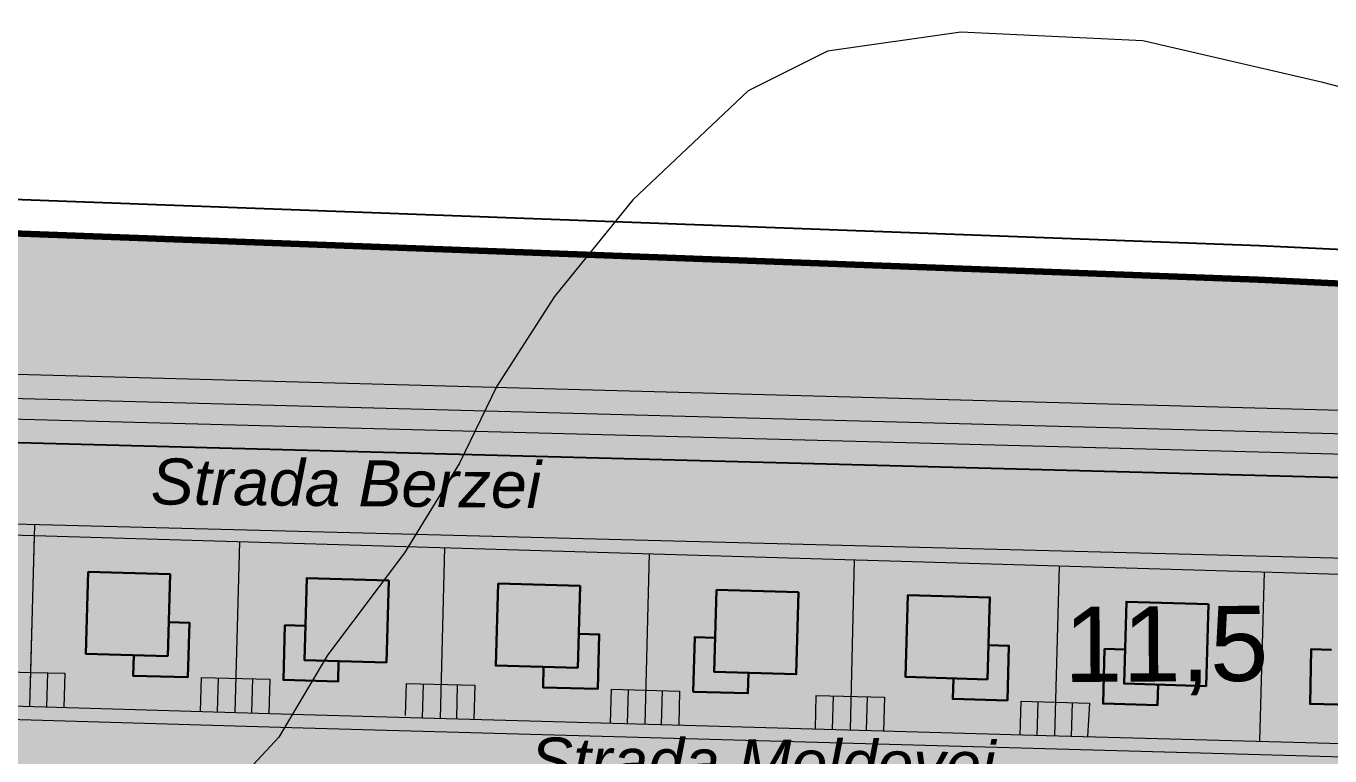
# Model space of a CAD drawing. Header units: metres. Extents: x 783184 to 1587399, y 282652 to 580595.
# Drawn here: x 789091.7 to 789282.5, y 290842.3 to 290949.1 of the extents above; entities that cross this region are included whole.
import ezdxf

# ---------------------------------------------------------------- set-up
doc = ezdxf.new("R2010")
doc.units = ezdxf.units.M
doc.header["$LTSCALE"] = 0.5
for name, color, linetype in [('cfr', 51, 'CONTINUOUS'), ('cladiri', 18, 'CONTINUOUS'), ('curbe  de nivelI', 7, 'CONTINUOUS'), ('denumire strazi', 3, 'CONTINUOUS'), ('Limita intravilan existent', 1, 'CONTINUOUS'), ('Limita intravilan propus', 5, 'CONTINUOUS'), ('locuinte P+3 P+4', 7, 'CONTINUOUS'), ('spatii verzi', 90, 'CONTINUOUS'), ('strazi', 7, 'CONTINUOUS'), ('zona activitati de turism si ageremnt', 7, 'CONTINUOUS')]:
    doc.layers.add(name, color=color, linetype=linetype)
doc.layers.add('cote de nivel', color=1, linetype='CONTINUOUS', lineweight=211)
doc.layers.add('Limite proprietati', color=7, linetype='CONTINUOUS', lineweight=5)
doc.styles.add('arial', font='arial.ttf')
doc.styles.add('ARIAL_ITALIC', font='ariali.ttf')

msp = doc.modelspace()

# ---------------------------------------------------------------- hatches: boundary and pattern name
at = {"layer": 'cfr', "lineweight": 70}
msp.add_hatch(color=193, dxfattribs=at).paths.add_polyline_path([(789737.12834, 290892.33896), (789732.91544, 290901.41289), (789710.73855, 290891.89087), (789670.24496, 290885.28906), (789654.21642, 290884.34661), (789586.9717, 290885.02966), (789361.61771, 290890.94557), (789240.6482, 290894.1634), (788929.21994, 290902.44748), (788876.68739, 290904.01832), (788836.65495, 290920.07741), (788804.27279, 290933.06729), (788771.62404, 290903.73721), (788840.77918, 290739.43212), (788849.99606, 290743.31146), (788783.60245, 290901.05543), (788806.32592, 290921.46911), (788832.93183, 290910.79634), (788874.61293, 290894.07588), (788928.93754, 290892.45146), (789240.38229, 290884.16693), (789361.35528, 290880.94901), (789586.78969, 290875.031), (789654.45941, 290874.34363), (789671.3459, 290875.33653), (789713.55751, 290882.21843)])
at = {"layer": 'cladiri', "lineweight": 30}
h = msp.add_hatch(color=0, dxfattribs=at)
h.paths.add_polyline_path([(789112.80794, 290868.90613), (789100.81292, 290869.25183), (789100.46723, 290857.25681), (789112.46225, 290856.91111)])
h.paths.add_polyline_path([(789115.60504, 290861.82261), (789112.60629, 290861.90904), (789112.46225, 290856.91111), (789107.46432, 290857.05515), (789107.3779, 290854.0564), (789115.37458, 290853.82593)])
h = msp.add_hatch(color=0, dxfattribs=at)
h.paths.add_polyline_path([(789144.7897, 290868.00301), (789132.79468, 290868.34871), (789132.44898, 290856.35369), (789144.444, 290856.00799)])
h.paths.add_polyline_path([(789132.44898, 290856.35369), (789132.59302, 290861.35162), (789129.59427, 290861.43804), (789129.3638, 290853.44136), (789137.36048, 290853.21089), (789137.44691, 290856.20965)])
h = msp.add_hatch(color=0, dxfattribs=at)
h.paths.add_polyline_path([(789172.79778, 290867.19582), (789160.80276, 290867.54152), (789160.45706, 290855.5465), (789172.45208, 290855.2008)])
h.paths.add_polyline_path([(789175.59488, 290860.1123), (789172.59612, 290860.19872), (789172.45208, 290855.2008), (789167.45415, 290855.34484), (789167.36773, 290852.34608), (789175.36441, 290852.11562)])
h = msp.add_hatch(color=0, dxfattribs=at)
h.paths.add_polyline_path([(789204.76477, 290866.27452), (789192.76975, 290866.62022), (789192.42405, 290854.6252), (789204.41907, 290854.2795)])
h.paths.add_polyline_path([(789192.42405, 290854.6252), (789192.56809, 290859.62312), (789189.56933, 290859.70955), (789189.33887, 290851.71287), (789197.33555, 290851.4824), (789197.42197, 290854.48116)])
h = msp.add_hatch(color=0, dxfattribs=at)
h.paths.add_polyline_path([(789232.75745, 290865.52157), (789220.76243, 290865.86727), (789220.41673, 290853.87225), (789232.41175, 290853.52655)])
h.paths.add_polyline_path([(789235.55455, 290858.43805), (789232.55579, 290858.52448), (789232.41175, 290853.52655), (789227.41382, 290853.67059), (789227.3274, 290850.67184), (789235.32408, 290850.44137)])
h = msp.add_hatch(color=0, dxfattribs=at)
h.paths.add_polyline_path([(789264.73992, 290864.54605), (789252.7449, 290864.89174), (789252.3992, 290852.89673), (789264.39422, 290852.55103)])
h.paths.add_polyline_path([(789252.3992, 290852.89673), (789252.54324, 290857.89465), (789249.54449, 290857.98107), (789249.31402, 290849.98439), (789257.3107, 290849.75393), (789257.39713, 290852.75268)])
h = msp.add_hatch(color=0, dxfattribs=at)
h.paths.add_polyline_path([(789282.67123, 290852.86337), (789294.66881, 290852.62212), (789294.91006, 290864.61969), (789282.91249, 290864.86095)])
h.paths.add_polyline_path([(789279.61152, 290849.92429), (789287.60991, 290849.76345), (789287.67022, 290852.76285), (789282.67123, 290852.86337), (789282.77175, 290857.86236), (789279.77236, 290857.92267)])
at = {"layer": 'locuinte P+3 P+4', "lineweight": 25, "true_color": 0xff3399}
msp.add_hatch(color=230, dxfattribs=at).paths.add_polyline_path([(789635.90233, 290861.71669), (789453.01587, 290866.89901), (789317.13602, 290870.38859), (789063.35072, 290876.90614), (788966.83172, 290879.70958), (788933.42382, 290880.6724), (788906.64964, 290882.2313), (788853.24026, 290888.33883), (788852.49202, 290859.2766), (788891.97469, 290855.32245), (788909.62039, 290853.45096), (788929.44281, 290852.26844), (789012.86073, 290849.94298), (789132.25886, 290846.41256), (789330.12122, 290840.91874), (789541.68384, 290834.83111), (789602.64603, 290833.74541), (789610.14781, 290834.13861), (789635.32953, 290840.98855)])
at = {"layer": 'spatii verzi', "lineweight": 70}
msp.add_hatch(color=256, dxfattribs=at).paths.add_polyline_path([(789732.89936, 290901.44754), (789729.12844, 290909.56951), (789721.96351, 290907.09537), (789710.5448, 290903.99456), (789696.85692, 290900.96311), (789679.54817, 290898.19139), (789666.05899, 290896.8076), (789645.77951, 290895.9234), (789626.72292, 290895.77178), (789338.99677, 290904.27273), (789152.8642, 290910.17352), (789007.08288, 290913.31263), (788853.52768, 290918.04064), (788829.31527, 290923.082), (788876.70172, 290903.97723), (789298.47365, 290892.52671), (789624.10254, 290884.63525), (789644.18928, 290884.39714), (789662.44921, 290884.52117), (789671.64135, 290885.51473), (789710.89453, 290891.96958)])
at = {"layer": 'zona activitati de turism si ageremnt', "lineweight": 20}
h = msp.add_hatch(dxfattribs=at)
h.set_pattern_fill('GOST_GROUND', color=132)
h.set_pattern_definition([(45, (-10956.988, 0), (14.14213562, -9e-16), [20]), (45, (-10953.988, 0), (14.14213562, -9e-16), [20]), (45, (-10950.988, 0), (14.14213562, -9e-16), [20])])
h.paths.add_polyline_path([(789960.43, 290754.62), (789948.886, 290767.954), (789929, 290934), (789920, 290984), (789906, 291017), (789865, 290965), (789828, 290929), (789790, 290903), (789741, 290884), (789728, 290912), (789689.713, 290903.052), (789608.354, 290898.422), (789530.632, 290899.745), (789444.036, 290903.815), (789403.963, 290905.698), (789272.001, 290911.982), (789060.83, 290919.837), (788908.033, 290918.514), (788838.64271, 290920.86547), (788853.24026, 290888.33883), (788852.49202, 290859.2766), (788841.24457, 290854.02585), (788862.96603, 290776.50677), (788904.79969, 290651.91197), (788932.62273, 290645.05987), (788896.80522, 290497.8213), (788974.14114, 290502.97163), (788963.43024, 290400.47191), (788854.26744, 290346.81395), (788830.58416, 290332.50866), (788794.33625, 290294.11498), (788768.81812, 290250.59962), (788737.21176, 290183.81719), (788727.5772, 290126.96053), (788795.13287, 289921.67692), (788861.26897, 289858.79684), (788986.25649, 289826.14723), (789153.29098, 289786.24259), (789274.77868, 289755.72632), (789399.92099, 289732.90238), (789440.63321, 289644.88971), (789178.96658, 289523.76039), (788683.36221, 289327.11058), (788785.57698, 289090.3679), (789027.44979, 289162.53767), (789055.24387, 289159.22426), (789050.76018, 288967.36668), (788870.87, 288892.8182), (789031.49748, 288520.78411), (789346.88236, 288526.13147), (789348.13, 288529.74), (789351.75, 288573.1), (789347.35, 288613.62), (789334.4, 288642.48), (789307.64, 288691.62), (789283.78, 288742.93), (789269.32, 288779.78), (789266.43, 288818.81), (789264.98, 288870.84), (789259.96, 288903.19), (789248.39, 288942.94), (789248.39, 288981.24), (789249.84, 289022.44), (789258.51, 289043.39), (789288.16, 289086.03), (789324.63, 289131.46), (789338.05, 289159.74), (789338.78, 289187.2), (789338.78, 289215.8), (789346.01, 289235.31), (789348.9, 289272.17), (789349.62, 289325.64), (789353.96, 289379.12), (789365.53, 289410.2), (789384.33, 289451.39), (789411.26, 289495.94), (789426.56, 289530.45), (789438.93, 289570.99), (789447.67, 289608.22), (789451.12, 289633.35), (789453.96, 289652), (789458.41, 289674.33), (789467.61, 289673.16), (789468.38, 289676.19), (789472.25, 289681.02), (789483.63, 289690.82), (789487.89, 289696.87), (789488.25, 289702.94), (789482.17, 289706.6), (789473.31, 289707.12), (789463.92, 289707.15), (789460.79, 289710.88), (789460.03427, 289720.33374), (789470.72, 289723.65), (789471.47023, 289725.54763), (789487.66516, 289727.19831), (789502.67076, 289718.92599), (789505.65, 289718.41), (789517.25133, 289721.22033), (789534.84, 289735.95), (789543.72, 289750.86), (789540.73, 289755.73), (789537.31187, 289755.68642), (789522.63, 289747.46), (789492.61, 289742.46), (789463.27875, 289741.27719), (789460.6, 289755.95), (789450.84, 289764.24), (789448.8, 289774.39), (789439.25, 289779.43), (789430.34, 289795), (789396.71, 289809.2), (789376.52, 289825.47), (789372.34, 289833.53), (789355.21, 289822.2), (789320.69, 289828.18), (789296.6, 289846.08), (789293.93, 289856.98), (789292.43, 289869.42), (789276.19, 289876.29), (789263.78, 289895.05), (789235.96, 289913.44), (789219.8, 289924.31), (789203.69, 289932.82), (789186.46, 289936.91), (789172.21186, 289942.21862), (789160.91, 289937.4), (789141.66, 289936.99), (789126.26, 289936.57), (789109.68, 289939.8), (789094.84, 289943.2), (789084.64, 289945.82), (789066.27, 289954.56), (789050.77, 289965.72), (789041.68, 289975.98), (789036.07, 289979.91), (789029.88, 289976.69), (789020.18, 289957.13), (789007.67, 289953.41), (788900.7, 289945.68), (788859.56, 289956.44), (788830.83, 289994.37), (788793.71, 290126.62), (788790.4, 290164.02), (788800.11, 290196.77), (788805.04, 290221.59), (788839, 290276.8), (788859.23, 290289.33), (788914.71, 290308.84), (788973.8, 290331.43), (789000.75, 290362.64), (789064.26, 290397.54), (789095.38, 290406.98), (789139.69943, 290419.7474), (789183.55, 290449.82), (789232.56, 290499.74), (789268.53, 290536.85), (789306.84, 290565.04), (789369.51, 290588.01), (789431.29, 290603.77), (789530.64, 290550.26), (789597.65, 290543.65), (789650.72, 290553.8), (789700.08, 290579.99), (789754.65, 290609.82), (789831.65, 290647.92), (789854.07, 290659.01), (789966.07, 290708.13)])

# ---------------------------------------------------------------- linework, layer by layer
at = {"layer": 'cfr', "color": 0, "lineweight": 20}
for points in [[(789734.63075, 290897.71839), (789713.23895, 290888.53347), (789671.54274, 290881.73559), (789654.91364, 290880.75783), (789587.37142, 290881.4439), (789544.03591, 290882.58153), (789447.52547, 290885.11509), (789361.96114, 290887.36129), (789240.98919, 290890.57918), (789133.48763, 290893.43875), (789036.00411, 290896.03184), (788929.54939, 290898.86357), (788875.76239, 290900.47192), (788834.57589, 290916.99397), (788805.21546, 290928.77169), (788775.87262, 290902.41148), (788843.17547, 290742.50723)], [(789735.89462, 290894.99621), (789714.08463, 290885.63174), (789671.87303, 290878.74983), (789654.98653, 290877.75693), (789587.31681, 290878.4443), (789543.95719, 290879.58256), (789447.44674, 290882.11612), (789361.88241, 290884.36232), (789240.90942, 290887.58024), (789133.40786, 290890.43981), (789035.92434, 290893.03291), (788929.46467, 290895.86477), (788875.14005, 290897.48919), (788833.45895, 290914.20964), (788805.8314, 290925.29224), (788779.46614, 290901.60695), (788845.94053, 290743.67103)]]:
    msp.add_lwpolyline(points, dxfattribs=at)
at = {"layer": 'cfr', "color": 0, "lineweight": 25}
msp.add_lwpolyline([(789737.12834, 290892.33896), (789713.55751, 290882.21843), (789671.3459, 290875.33653), (789654.45941, 290874.34363), (789586.78969, 290875.031), (789543.43006, 290876.16926), (789446.91962, 290878.70281), (789361.35528, 290880.94901), (789240.38229, 290884.16693), (789132.88074, 290887.02651), (789035.39721, 290889.6196), (788928.93754, 290892.45146), (788874.61293, 290894.07588), (788832.93183, 290910.79634), (788806.32592, 290921.46911), (788783.60245, 290901.05543), (788849.99606, 290743.31146)], dxfattribs=at)
at = {"layer": 'cladiri', "color": 0, "linetype": 'ByBlock', "lineweight": 30}
for points in [[(789112.46225, 290856.91111), (789112.80794, 290868.90613), (789100.81292, 290869.25183), (789100.46723, 290857.25681)], [(789144.7897, 290868.00301), (789144.444, 290856.00799), (789132.44898, 290856.35369), (789132.79468, 290868.34871)], [(789172.45208, 290855.2008), (789172.79778, 290867.19582), (789160.80276, 290867.54152), (789160.45706, 290855.5465)], [(789204.76477, 290866.27452), (789204.41907, 290854.2795), (789192.42405, 290854.6252), (789192.76975, 290866.62022)], [(789232.41175, 290853.52655), (789232.75745, 290865.52157), (789220.76243, 290865.86727), (789220.41673, 290853.87225)], [(789264.73992, 290864.54605), (789264.39422, 290852.55103), (789252.3992, 290852.89673), (789252.7449, 290864.89174)]]:
    msp.add_lwpolyline(points, close=True, dxfattribs=at)
for points in [[(789112.60629, 290861.90904), (789115.60504, 290861.82261), (789115.37458, 290853.82593), (789107.3779, 290854.0564), (789107.46432, 290857.05515)], [(789132.59302, 290861.35162), (789129.59427, 290861.43804), (789129.3638, 290853.44136), (789137.36048, 290853.21089), (789137.44691, 290856.20965)], [(789172.59612, 290860.19872), (789175.59488, 290860.1123), (789175.36441, 290852.11562), (789167.36773, 290852.34608), (789167.45415, 290855.34484)], [(789192.56809, 290859.62312), (789189.56933, 290859.70955), (789189.33887, 290851.71287), (789197.33555, 290851.4824), (789197.42197, 290854.48116)], [(789232.55579, 290858.52448), (789235.55455, 290858.43805), (789235.32408, 290850.44137), (789227.3274, 290850.67184), (789227.41382, 290853.67059)], [(789252.54324, 290857.89465), (789249.54449, 290857.98107), (789249.31402, 290849.98439), (789257.3107, 290849.75393), (789257.39713, 290852.75268)], [(789282.77175, 290857.86236), (789279.77236, 290857.92267), (789279.61152, 290849.92429), (789287.60991, 290849.76345), (789287.67022, 290852.76285)]]:
    msp.add_lwpolyline(points, dxfattribs=at)
at = {"layer": 'curbe  de nivelI', "color": 21, "lineweight": 5}
msp.add_lwpolyline([(789305.17422, 290934.75012), (789281.49608, 290940.85734), (789255.1446, 290946.96461), (789228.50806, 290948.26326), (789209.00454, 290945.45173), (789197.37746, 290939.64128), (789180.49941, 290923.7093), (789169.03984, 290909.55048), (789160.60085, 290896.43006), (789155.16235, 290885.18397), (789147.09839, 290872.06355), (789135.84635, 290857.06876), (789128.72005, 290845.07293), (789119.3434, 290834.95147), (789099.41792, 290818.5396), (789082.35234, 290804.48199)], dxfattribs=at)
at = {"layer": 'Limita intravilan existent', "color": 0, "lineweight": 50}
msp.add_lwpolyline([(789608.354, 290898.422), (789530.632, 290899.745), (789444.036, 290903.815), (789403.963, 290905.698), (789272.001, 290911.982), (789060.83, 290919.837), (788908.033, 290918.514), (788829.981, 290921.159), (788807.888, 290931.611), (788767.936, 290953.836), (788735.657, 290978.442), (788708.669, 291001.99), (788682.475, 291029.771), (788704.965, 291048.557), (788698.086, 291058.346), (788660.78, 291094.859), (788640.406, 291117.348), (788613.683, 291151.215)], dxfattribs=at)
at = {"layer": 'Limita intravilan propus', "color": 0, "lineweight": 25}
msp.add_lwpolyline([(789608.25437, 290903.42442), (789530.79196, 290904.743), (789444.27074, 290908.80949), (789404.19769, 290910.69249), (789272.21285, 290916.97758), (789060.90132, 290924.8378), (788908.09605, 290923.51473), (788831.18418, 290926.1211), (788810.17493, 290936.06038), (788770.68107, 290958.03052), (788738.81968, 290982.31818), (788712.13981, 291005.59733), (788689.75563, 291029.33769), (788711.70056, 291047.66839), (788701.91228, 291061.59737), (788664.38466, 291098.32728), (788644.22577, 291120.57884), (788618.23906, 291153.51272)], dxfattribs=at)
msp.add_lwpolyline([(789608.25437, 290903.42442), (789530.79196, 290904.743), (789444.27074, 290908.80949), (789404.19769, 290910.69249), (789272.21285, 290916.97758), (789060.90132, 290924.8378), (788908.09605, 290923.51473), (788831.18418, 290926.1211), (788810.17493, 290936.06038), (788770.68107, 290958.03052), (788738.81968, 290982.31818), (788712.13981, 291005.59733), (788689.75563, 291029.33769), (788711.70056, 291047.66839), (788701.91228, 291061.59737), (788664.38466, 291098.32728), (788644.22577, 291120.57884), (788618.23906, 291153.51272)], dxfattribs=at)
at = {"layer": 'Limita intravilan propus', "color": 0, "lineweight": 50}
msp.add_lwpolyline([(789608.354, 290898.422), (789530.632, 290899.745), (789444.036, 290903.815), (789403.963, 290905.698), (789272.001, 290911.982), (789060.83, 290919.837), (788908.033, 290918.514), (788829.981, 290921.159), (788807.888, 290931.611), (788767.936, 290953.836), (788735.657, 290978.442), (788708.669, 291001.99), (788682.475, 291029.771), (788704.965, 291048.557), (788698.086, 291058.346), (788660.78, 291094.859), (788640.406, 291117.348), (788613.683, 291151.215)], dxfattribs=at)
at = {"layer": 'Limita intravilan propus', "color": 1, "lineweight": 211}
msp.add_lwpolyline([(789608.354, 290898.422), (789530.632, 290899.745), (789444.036, 290903.815), (789403.963, 290905.698), (789272.001, 290911.982), (789060.83, 290919.837), (788908.033, 290918.514), (788829.981, 290921.159), (788807.888, 290931.611), (788767.936, 290953.836), (788735.657, 290978.442), (788708.669, 291001.99), (788682.475, 291029.771), (788704.965, 291048.557), (788698.086, 291058.346), (788660.78, 291094.859), (788640.406, 291117.348), (788613.683, 291151.215)], dxfattribs=at)
msp.add_lwpolyline([(789608.354, 290898.422), (789530.632, 290899.745), (789444.036, 290903.815), (789403.963, 290905.698), (789272.001, 290911.982), (789060.83, 290919.837), (788908.033, 290918.514), (788829.981, 290921.159), (788807.888, 290931.611), (788767.936, 290953.836), (788735.657, 290978.442), (788708.669, 291001.99), (788682.475, 291029.771), (788704.965, 291048.557), (788698.086, 291058.346), (788660.78, 291094.859), (788640.406, 291117.348), (788613.683, 291151.215)], dxfattribs=at)
at = {"layer": 'Limite proprietati', "color": 0, "linetype": 'ByBlock', "lineweight": 5}
for p, q in [((789092.26055, 290849.57012), (789092.99466, 290876.13546)), ((789062.96396, 290875.43904), (789092.95114, 290874.56062)), ((789092.39839, 290854.55804), (789092.95114, 290874.56062)), ((789092.95114, 290874.56062), (789282.36871, 290868.95984)), ((789122.93852, 290873.68962), (789122.25939, 290848.6831)), ((789152.9257, 290872.8112), (789152.31554, 290847.83307)), ((789182.91308, 290871.9402), (789182.2735, 290847.00521)), ((789212.89909, 290871.01395), (789212.29033, 290846.14143)), ((789242.88596, 290870.12728), (789242.22403, 290845.21161)), ((789272.87297, 290869.24061), (789272.23474, 290844.48104)), ((789282.36871, 290868.95984), (789635.85205, 290859.89744)), ((789087.39996, 290854.68414), (789092.39805, 290854.54602)), ((789092.26027, 290849.55995), (789092.39839, 290854.55804)), ((789092.39805, 290854.54602), (789097.39666, 290854.42659)), ((789094.75927, 290849.48931), (789094.8971, 290854.47696)), ((789097.39666, 290854.42659), (789097.25845, 290849.42497)), ((789117.25117, 290848.83118), (789117.38757, 290853.82138)), ((789117.38757, 290853.82138), (789127.38376, 290853.54515)), ((789119.74898, 290848.77172), (789119.88662, 290853.75233)), ((789124.74688, 290848.62656), (789124.88471, 290853.61421)), ((789127.38376, 290853.54515), (789127.2468, 290848.53563)), ((789147.24575, 290848.23755), (789147.37452, 290852.93472)), ((789147.37452, 290852.93472), (789157.37122, 290852.67717)), ((789149.73593, 290847.88506), (789149.87357, 290852.86566)), ((789154.73383, 290847.73989), (789154.87166, 290852.72754)), ((789157.37122, 290852.67717), (789157.23301, 290847.67555)), ((789177.22597, 290847.1447), (789177.36213, 290852.07196)), ((789177.36213, 290852.07196), (789187.35832, 290851.79573)), ((789179.72502, 290847.07564), (789179.86118, 290852.00291)), ((789184.72311, 290846.93752), (789184.85927, 290851.86479)), ((789187.35832, 290851.79573), (789187.22216, 290846.86846)), ((789207.21378, 290846.2889), (789207.34908, 290851.1853)), ((789207.34908, 290851.1853), (789217.34578, 290850.92775)), ((789209.71263, 290846.21278), (789209.84813, 290851.11624)), ((789214.71062, 290846.07113), (789214.84622, 290850.97812)), ((789217.34578, 290850.92775), (789217.20957, 290845.99854)), ((789237.19916, 290845.34547), (789237.3367, 290850.32254)), ((789237.3367, 290850.32254), (789247.33288, 290850.04631)), ((789239.69811, 290845.27288), (789239.83574, 290850.25349)), ((789244.696, 290845.12772), (789244.83383, 290850.11537)), ((789247.33288, 290850.04631), (789247.03984, 290845.14773)), ((789189.70552, 290846.23174), (789189.70562, 290846.23533))]:
    msp.add_line(p, q, dxfattribs=at)
at = {"layer": 'Limite proprietati', "color": 0, "lineweight": 5}
msp.add_lwpolyline([(788829.31527, 290923.082), (788876.70172, 290903.97723), (789298.47365, 290892.52671), (789624.10254, 290884.63525), (789644.18928, 290884.39714), (789662.44921, 290884.52117), (789671.64135, 290885.51473), (789710.89453, 290891.96958), (789732.89936, 290901.44754)], dxfattribs=at)
at = {"layer": 'Limite proprietati', "color": 0, "linetype": 'ByBlock', "lineweight": 5}
for points in [[(788852.49202, 290861.26167), (788904.75481, 290855.71873), (788930.89927, 290854.15907), (788979.16255, 290852.76811), (789023.51225, 290851.57439), (789078.01094, 290849.99145), (789132.3153, 290848.38576), (789188.03597, 290846.84597), (789240.97049, 290845.30833), (789277.18692, 290844.35)], [(789277.18692, 290844.35), (789445.62569, 290839.65965), (789483.65933, 290838.63087), (789524.61008, 290837.52546), (789543.638, 290837.01329), (789570.31482, 290836.32152), (789608.3313, 290835.71832)]]:
    msp.add_lwpolyline(points, dxfattribs=at)
at = {"layer": 'strazi', "color": 0, "lineweight": 20}
for points in [[(789635.90233, 290861.71669), (789453.01587, 290866.89901), (789317.13602, 290870.38859), (789063.35072, 290876.90614), (788966.83172, 290879.70958), (788933.42382, 290880.6724), (788906.64964, 290882.2313), (788853.24026, 290888.33883), (788852.49202, 290859.2766), (788843.84817, 290857.41346), (788838.64098, 290850.63823), (788838.56439, 290842.02299), (788878.85238, 290721.01068), (788882.16653, 290710.84627), (788886.42138, 290704.81169), (788893.63382, 290702.10838), (788961.55725, 290699.21156), (789021.53471, 290697.56689), (789141.40488, 290694.02251)], [(788852.49202, 290859.2766), (788891.97469, 290855.32245), (788909.62039, 290853.45096), (788929.44281, 290852.26844), (789012.86073, 290849.94298), (789132.25886, 290846.41256), (789330.12122, 290840.91874), (789541.68384, 290834.83111), (789602.64603, 290833.74541)]]:
    msp.add_lwpolyline(points, dxfattribs=at)

# ---------------------------------------------------------------- texts
at = {"layer": 'cote de nivel', "color": 32, "lineweight": 30, "style": 'arial'}
msp.add_text('11,5', height=11, rotation=0.3467557, dxfattribs=at).set_placement((789243.63237, 290853.13217))
at = {"layer": 'denumire strazi', "color": 0, "lineweight": 30, "style": 'ARIAL_ITALIC'}
for s, p in [('Strada Berzei', (789109.92923, 290879.13499)), ('Strada Moldovei', (789165.41454, 290838.30002))]:
    msp.add_text(s, height=6.75, rotation=359.4693713, dxfattribs=at).set_placement(p)

doc.saveas('drawing.dxf')
